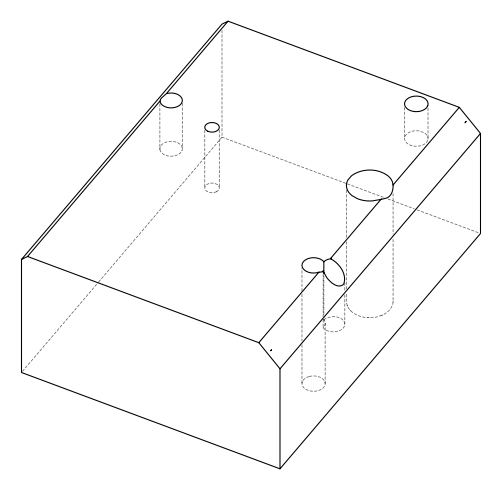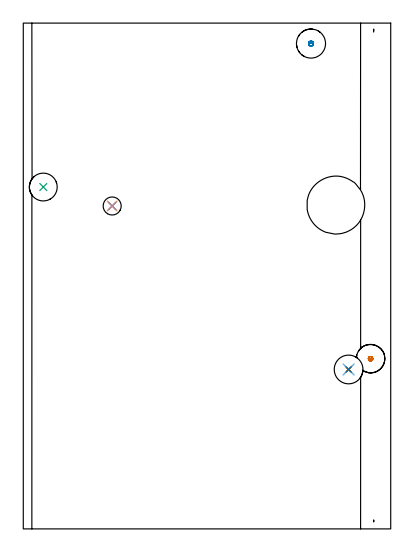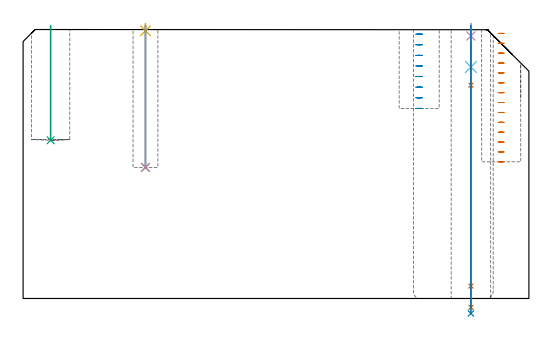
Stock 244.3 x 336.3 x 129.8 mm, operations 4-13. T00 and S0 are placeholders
(PLAN: 13 operations, 9 tool changes, 45.4 min)
(1 AREA_MILL | FG_CHAMFER_SURFACE | UGT0205_001 | 21.08 min | 67144 mm3)
(2 AREA_MILL_1 | FG_CHAMFER_SURFACE_1 | UGT0205_001 | 8.25 min | 5468 mm3)
(3 MILL_THROUGH_HOLE_FROM_SOLID_MATERIAL | STEP1HOLE | NXT0201_007 | Circular | 12.69 min | 150539 mm3)
(4 MILL_BLIND_HOLE_FROM_SOLID_MATERIAL | STEP1POCKET | NXT0201_012 | Spiral | 0.78 min | 16137 mm3)
(5 MILL_BLIND_HOLE_FROM_SOLID_MATERIAL_1 | STEP1POCKET_2 | NXT0201_012 | Spiral | 0.51 min | 11111 mm3)
(6 INDEXABLE_INSERT_DRILL_BLIND_HOLE_FROM_SOLID | STEP1POCKET_1 | NXT0302_008 | 0.22 min | 14267 mm3)
(7 SPOT_DRILL | STEP1HOLE_1 | NXT0321_9005460120000 | 0.05 min | 183 mm3)
(8 SPOT_DRILL_1 | STEP1POCKET_3 | NXT0321_9005460120000 | 0.03 min | 5 mm3)
(9 DRILL_BLIND_HOLE_INTO_CENTER | STEP1HOLE_1 | UGT0301_373 | 0.08 min | 1844 mm3)
(10 GUN_DRILL_THROUGH_HOLE | STEP1HOLE_1 | UGT0307_009 | 0.64 min | 12617 mm3)
(11 DRILL_TO_ENLARGE_THROUGH_HOLE | STEP1HOLE_1 | UGT0301_258 | 0.56 min | 21357 mm3)
(12 DRILL_BLIND_HOLE_INTO_CENTER_1 | STEP1POCKET_3 | UGT0301_197 | 0.28 min | 3077 mm3)
(13 DRILL_TO_ENLARGE_BLIND_HOLE | STEP1POCKET_3 | UGT0301_373 | 0.28 min | 4427 mm3)
(TOOL UGT0205_001 | Chamfer Mill 20 x 3 x 45 deg. | D20 FL50 Z2)
(TOOL NXT0201_007 | ENDMILL 25mm [R216.25-25050GCK54P 1620] | D25 R3 FL54 Z5)
(TOOL NXT0201_012 | ENDMILL 16mm [2P460-1600-NA 1630] | D16 FL38 Z6)
(TOOL NXT0302_008 | Index. Insert Drill 18.5mm [880-D1850L25-05] | D18.5 PA176 FL93 Z2)
(TOOL NXT0321_9005460120000 | NC Spot Drill, 142deg, 12mm, Carbide, Uncoated | D12 PA142 FL30 Z2)
(TOOL UGT0301_373 | Twist Drill Flat Bottom 12 mm | D12 PA180 FL101 Z2)
(TOOL UGT0307_009 | Gun Drill 12 mm | D12 PA130 FL24 Z1)
(TOOL UGT0301_258 | Twist Drill 19.1 mm | D19.1 PA118 FL140 Z2)
(TOOL UGT0301_197 | Twist Drill 7.8 mm | D7.8 PA118 FL73 Z2)
(OP 4 MILL_BLIND_HOLE_FROM_SOLID_MATERIAL)
G17 G21 G94 G90
T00 M6
G54
G17 G0 G90 X230.9 Y113.2 S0 M3
G43 Z139.8 H1
Z128.029
G94 G3 X231.625 Y113.925 R0.725 F250.
X230.9 Y114.65 R0.725
X229.45 Y113.2 R1.45
X230.9 Y114.65 R-1.45
X230.175 Y113.925 R0.725
X230.9 Y113.2 R0.725
G0 Z123.257
G3 X231.625 Y113.925 R0.725
X230.9 Y114.65 R0.725
X229.45 Y113.2 R1.45
X230.9 Y114.65 R-1.45
X230.175 Y113.925 R0.725
X230.9 Y113.2 R0.725
G0 Z118.486
G3 X231.625 Y113.925 R0.725
X230.9 Y114.65 R0.725
X229.45 Y113.2 R1.45
X230.9 Y114.65 R-1.45
X230.175 Y113.925 R0.725
X230.9 Y113.2 R0.725
G0 Z113.714
G3 X231.625 Y113.925 R0.725
X230.9 Y114.65 R0.725
X229.45 Y113.2 R1.45
X230.9 Y114.65 R-1.45
X230.175 Y113.925 R0.725
X230.9 Y113.2 R0.725
G0 Z108.943
G3 X231.625 Y113.925 R0.725
X230.9 Y114.65 R0.725
X229.45 Y113.2 R1.45
X230.9 Y114.65 R-1.45
X230.175 Y113.925 R0.725
X230.9 Y113.2 R0.725
G0 Z104.171
G3 X231.625 Y113.925 R0.725
X230.9 Y114.65 R0.725
X229.45 Y113.2 R1.45
X230.9 Y114.65 R-1.45
X230.175 Y113.925 R0.725
X230.9 Y113.2 R0.725
G0 Z99.4
G3 X231.625 Y113.925 R0.725
X230.9 Y114.65 R0.725
X229.45 Y113.2 R1.45
X230.9 Y114.65 R-1.45
X230.175 Y113.925 R0.725
X230.9 Y113.2 R0.725
G0 Z94.629
G3 X231.625 Y113.925 R0.725
X230.9 Y114.65 R0.725
X229.45 Y113.2 R1.45
X230.9 Y114.65 R-1.45
X230.175 Y113.925 R0.725
X230.9 Y113.2 R0.725
G0 Z89.857
G3 X231.625 Y113.925 R0.725
X230.9 Y114.65 R0.725
X229.45 Y113.2 R1.45
X230.9 Y114.65 R-1.45
X230.175 Y113.925 R0.725
X230.9 Y113.2 R0.725
G0 Z85.086
G3 X231.625 Y113.925 R0.725
X230.9 Y114.65 R0.725
X229.45 Y113.2 R1.45
X230.9 Y114.65 R-1.45
X230.175 Y113.925 R0.725
X230.9 Y113.2 R0.725
G0 Z80.314
G3 X231.625 Y113.925 R0.725
X230.9 Y114.65 R0.725
X229.45 Y113.2 R1.45
X230.9 Y114.65 R-1.45
X230.175 Y113.925 R0.725
X230.9 Y113.2 R0.725
G0 Z75.543
G3 X231.625 Y113.925 R0.725
X230.9 Y114.65 R0.725
X229.45 Y113.2 R1.45
X230.9 Y114.65 R-1.45
X230.175 Y113.925 R0.725
X230.9 Y113.2 R0.725
G0 Z70.771
G3 X231.625 Y113.925 R0.725
X230.9 Y114.65 R0.725
X229.45 Y113.2 R1.45
X230.9 Y114.65 R-1.45
X230.175 Y113.925 R0.725
X230.9 Y113.2 R0.725
G0 Z66.
G3 X231.625 Y113.925 R0.725
X230.9 Y114.65 R0.725
X229.45 Y113.2 R1.45
X230.9 Y114.65 R-1.45
X230.175 Y113.925 R0.725
X230.9 Y113.2 R0.725
G0 Z139.8
M5
M2
(OP 5 MILL_BLIND_HOLE_FROM_SOLID_MATERIAL_1)
G17 G21 G94 G90
T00 M6
G54
G17 G0 G90 X191.3 Y322.7 S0 M3
G43 Z139.8 H1
Z127.675
G94 G3 X192.125 Y323.525 R0.825 F250.
X191.3 Y324.35 R0.825
X189.65 Y322.7 R1.65
X191.3 Y324.35 R-1.65
X190.475 Y323.525 R0.825
X191.3 Y322.7 R0.825
G0 Z122.55
G3 X192.125 Y323.525 R0.825
X191.3 Y324.35 R0.825
X189.65 Y322.7 R1.65
X191.3 Y324.35 R-1.65
X190.475 Y323.525 R0.825
X191.3 Y322.7 R0.825
G0 Z117.425
G3 X192.125 Y323.525 R0.825
X191.3 Y324.35 R0.825
X189.65 Y322.7 R1.65
X191.3 Y324.35 R-1.65
X190.475 Y323.525 R0.825
X191.3 Y322.7 R0.825
G0 Z112.3
G3 X192.125 Y323.525 R0.825
X191.3 Y324.35 R0.825
X189.65 Y322.7 R1.65
X191.3 Y324.35 R-1.65
X190.475 Y323.525 R0.825
X191.3 Y322.7 R0.825
G0 Z107.175
G3 X192.125 Y323.525 R0.825
X191.3 Y324.35 R0.825
X189.65 Y322.7 R1.65
X191.3 Y324.35 R-1.65
X190.475 Y323.525 R0.825
X191.3 Y322.7 R0.825
G0 Z102.05
G3 X192.125 Y323.525 R0.825
X191.3 Y324.35 R0.825
X189.65 Y322.7 R1.65
X191.3 Y324.35 R-1.65
X190.475 Y323.525 R0.825
X191.3 Y322.7 R0.825
G0 Z96.925
G3 X192.125 Y323.525 R0.825
X191.3 Y324.35 R0.825
X189.65 Y322.7 R1.65
X191.3 Y324.35 R-1.65
X190.475 Y323.525 R0.825
X191.3 Y322.7 R0.825
G0 Z91.8
G3 X192.125 Y323.525 R0.825
X191.3 Y324.35 R0.825
X189.65 Y322.7 R1.65
X191.3 Y324.35 R-1.65
X190.475 Y323.525 R0.825
X191.3 Y322.7 R0.825
G0 Z139.8
M5
M2
(OP 6 INDEXABLE_INSERT_DRILL_BLIND_HOLE_FROM_SOLID)
G17 G21 G94 G90
T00 M6
G54
G17 G0 G90 X13.3 Y227.3 S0 M3
G43 Z139.8 H1
G94 G81 G98 Z76.4 F250. R131.8
G80
M5
M2
(OP 7 SPOT_DRILL)
G17 G21 G94 G90
T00 M6
G54
G17 G0 G90 X216.3 Y106. S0 M3
G43 Z139.8 H0
G94 G81 G98 Z126.8 F250. R132.8
G80
M5
M2
(OP 8 SPOT_DRILL_1)
G17 G21 G94 G90
T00 M6
G54
G17 G0 G90 X59.1 Y214.7 S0 M3
G43 Z139.8 H0
G94 G81 G98 Z129.279 F250. R132.8
G80
M5
M2
(OP 9 DRILL_BLIND_HOLE_INTO_CENTER)
G17 G21 G94 G90
T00 M6
G54
G17 G0 G90 X216.3 Y106. S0 M3
G43 Z139.8 H0
G94 G81 G98 Z111.8 F250. R131.8
G80
M5
M2
(OP 10 GUN_DRILL_THROUGH_HOLE)
G17 G21 G94 G90
T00 M6
G54
G17 G0 G90 X216.3 Y106. M8
G43 Z139.8 H0
Z123.976
S716 M3
G94 G1 Z103.002 F125. M26
G4 X.084
Z6. F250.
G4 X.084
Z-4.298 F125.
G4 X.084
M5
M9
G0 Z123.976
Z139.8
M2
(OP 11 DRILL_TO_ENLARGE_THROUGH_HOLE)
G17 G21 G94 G90
T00 M6
G54
G17 G0 G90 X216.3 Y106. S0 M3
G43 Z139.8 H0
G94 G73 G98 Z-7.238 F250. Q17.13 R131.8
G80
M5
M2
(OP 12 DRILL_BLIND_HOLE_INTO_CENTER_1)
G17 G21 G94 G90
T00 M6
G54
G17 G0 G90 X59.1 Y214.7 S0 M3
G43 Z139.8 H0
G94 G81 G98 Z63.3 F250. R131.8
G80
M5
M2
(OP 13 DRILL_TO_ENLARGE_BLIND_HOLE)
G17 G21 G94 G90
T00 M6
G54
G17 G0 G90 X59.1 Y214.7 S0 M3
G43 Z139.8 H0
G94 G73 G98 Z63.3 F250. Q11.083 R131.8
G80
M5
M2
